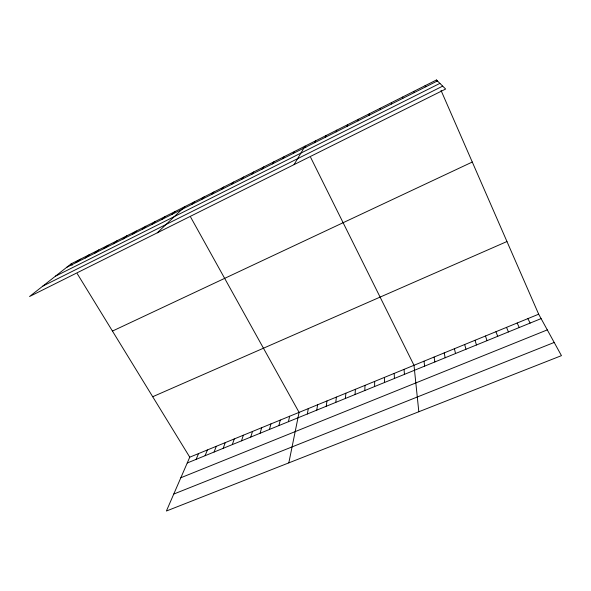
<?xml version="1.0" encoding="UTF-8"?>
<svg xmlns="http://www.w3.org/2000/svg" width="591" height="591" viewBox="0 0 591 591"><rect width="100%" height="100%" fill="white"/><g stroke="black" fill="none" stroke-linecap="round" stroke-linejoin="round"><path stroke-width="0.89" d="M374.613 386.536L374.664 381.409M364.81 390.54L364.994 385.369M355.065 394.515L355.39 389.306M345.395 398.46L345.853 393.214M369.116 115.282L369.264 113.804M335.784 402.382L336.375 397.093M326.239 406.276L326.963 400.957M316.761 410.139L317.611 404.783M307.342 413.988L308.317 408.595M288.822 462.871L299.09 412.378L190.642 217.126M358.035 120.852L358.36 119.293M288.415 421.708L289.642 416.249M278.9 425.586L280.26 420.09M269.459 429.443L270.937 423.91M260.077 433.269L261.68 427.707M347.043 126.385L347.538 124.738M250.761 437.074L252.483 431.474M241.505 440.849L243.344 435.22M232.307 444.602L234.265 438.936M223.176 448.325L225.252 442.637M214.097 452.026L216.291 446.308M336.124 131.867L336.796 130.146M205.084 455.705L207.389 449.95M196.131 459.362L198.546 453.578M538.674 314.198L189.763 457.175L166.396 511.023L561.45 355.649L538.674 314.198L441.026 90.408M325.301 137.311L326.129 135.509M314.552 142.719L315.55 140.835M294.067 164.623L305.045 146.125L305.843 147.728M293.299 153.401L294.621 151.37M282.786 158.684L284.271 156.578M272.362 163.929L273.995 161.749M262.005 169.129L263.793 166.884M251.729 174.301L253.672 171.974M241.534 179.428L243.618 177.034M231.406 184.518L233.637 182.058M221.359 189.571L223.73 187.044M211.379 194.587L213.898 191.994M201.472 199.566L204.131 196.906M191.639 204.508L194.439 201.782M157.25 232.839L184.813 206.628M171.892 214.437L174.966 211.585M161.978 219.424L165.184 216.505M152.146 224.366L155.485 221.389M142.372 229.278L145.844 226.235M132.679 234.154L136.277 231.051M123.054 238.993L126.784 235.831M113.502 243.795L117.35 240.574M104.016 248.567L107.99 245.287M94.597 253.303L98.697 249.963M85.244 258.001L89.463 254.61M75.958 262.67L80.295 259.227M71.193 263.808L29.55 296.519L445.636 89.042L436.476 79.977L71.193 263.808L72.124 265.315M66.739 267.302L437.436 80.93M55.377 276.233L439.911 83.383M42.766 286.133L442.689 86.131M112.445 331.078L472.275 162.037M152.7 396.731L506.96 241.527M187.236 462.989L541.097 318.608M180.831 477.757L547.296 329.889M173.761 494.054L554.195 342.448M425.055 85.725L425.83 86.774M77.229 273.64L189.763 457.175M413.73 91.428L414.306 92.565M527.881 318.623L530.127 323.085M310.622 157.346L413.995 365.29L418.82 411.742M517.162 323.018L519.245 327.525M436.476 79.977L437.177 81.588M506.517 327.377L508.437 331.935M495.952 331.706L497.703 336.316M485.455 336.006L487.043 340.66M402.486 97.087L402.877 98.305M475.031 340.276L476.464 344.981M464.689 344.516L465.959 349.266M454.405 348.727L455.528 353.521M444.203 352.916L445.163 357.754M434.06 357.067L434.873 361.951M391.323 102.701L391.538 104.009M423.991 361.19L424.656 366.117M404.059 369.36L404.436 374.369M394.197 373.401L394.426 378.454M380.257 108.271L380.286 109.667M384.401 377.42L384.482 382.51"/></g></svg>
